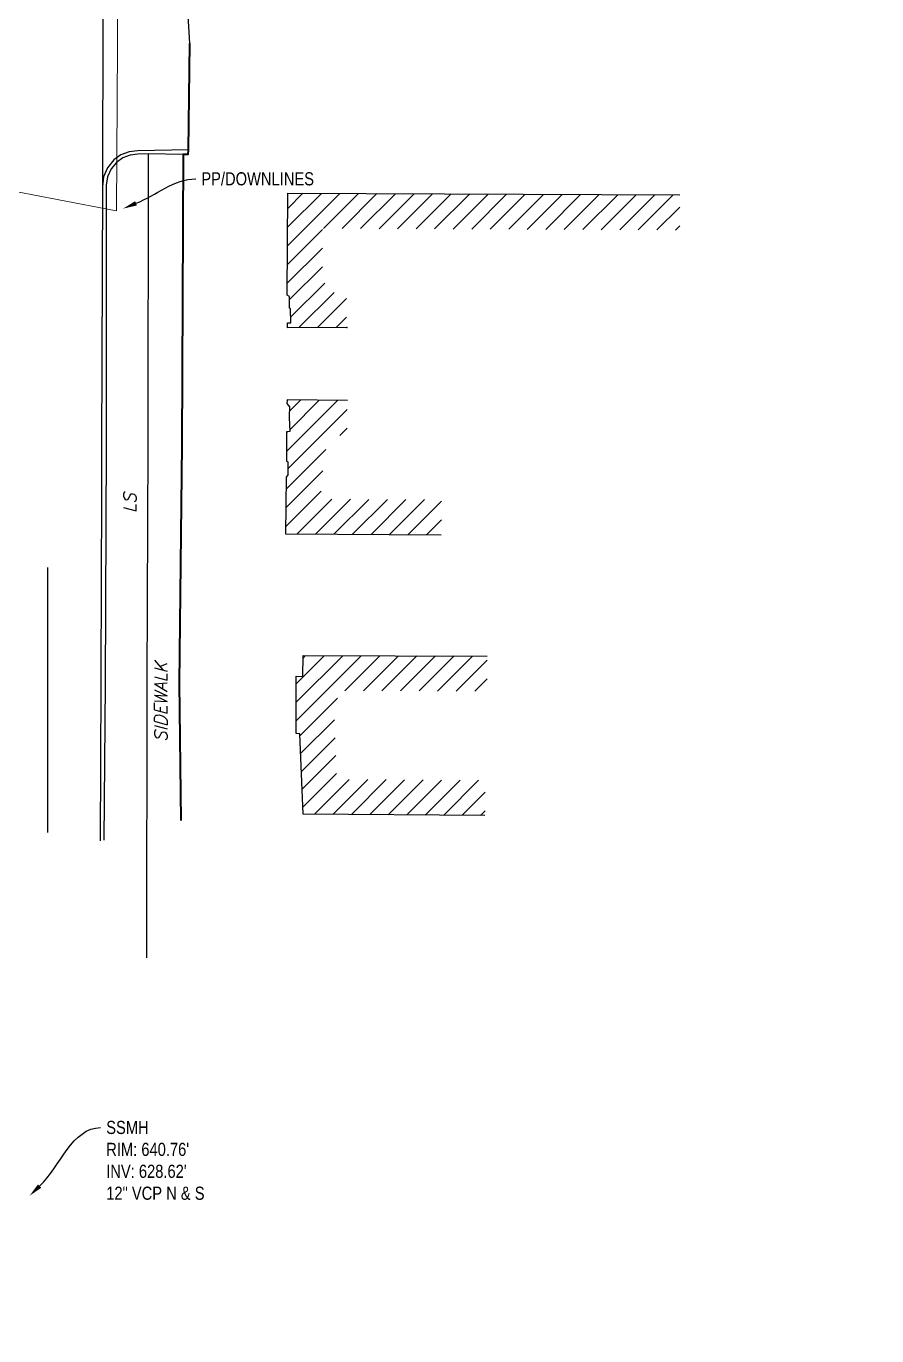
# Model space of a CAD drawing. Extents: x 6444009 to 6444699, y 1883547 to 1884303.
# Drawn here: x 6444387.9 to 6444509.2, y 1883558.3 to 1883745 of the extents above; entities that cross this region are included whole.
import ezdxf
from ezdxf import colors
from ezdxf.entities.mleader import LeaderData, LeaderLine
from ezdxf.lldxf.tags import DXFTag
from ezdxf.math import Vec2, Vec3

# ---------------------------------------------------------------- set-up
doc = ezdxf.new("R2010")
doc.units = 0
doc.header["$MEASUREMENT"] = 0
for name, color, linetype, lineweight in [('V-DETL-PATT-BLDG-', 253, 'Continuous', 13), ('VF-BLDG-LINE-', 253, 'Continuous', 25), ('VF-COMM-OVHD-LINE-', 253, 'OVERHEADCOMM', 15), ('VF-ELEC-OVHD-LINE-', 253, 'OVERHEADELECTRIC', 15), ('VF-ROAD-STRP-BIKE-LINE-', 253, 'Continuous', 25), ('VF-TOPO-CONC-EDGE-LINE-', 253, 'Continuous', 25), ('VF-TOPO-CONC-GTFL-LINE-', 253, 'Continuous', 25), ('VF-TOPO-CONC-SWLK-LINE-', 253, 'Continuous', 25), ('VF-TOPO-CONC-TBCB-LINE-', 253, 'Continuous', 25), ('VF-TOPO-CONC-TBWK-LINE-', 253, 'Continuous', 35), ('VF-TOPO-TEXT-', 253, 'Continuous', 25)]:
    doc.layers.add(name, color=color, linetype=linetype, lineweight=lineweight)
doc.styles.add('CG-Boundary', font='simplex.shx', dxfattribs={"oblique": 15, "height": 0.115})
doc.styles.add('NCS1-Anno', font='arial.ttf', dxfattribs={"width": 0.8, "height": 0.1})
doc.styles.get("Standard").update_dxf_attribs({"font": 'arial.ttf'})
tags = doc.linetypes.add('OVERHEADCOMM', pattern='A,1,-0.03,["OC",Standard,S=0.08,R=0,X=0,Y=-0.04],-0.16,1', length=2.19).pattern_tags.tags
tags[6] = DXFTag(74, 10)
tags = doc.linetypes.add('OVERHEADELECTRIC', pattern='A,1,-0.03,["OE",Standard,S=0.08,R=0,X=0,Y=-0.04],-0.16,1', length=2.19).pattern_tags.tags
tags[6] = DXFTag(74, 10)
pattern_1 = [(45, (0, 0), (-1.3258252147, 1.3258252147), [])]

msp = doc.modelspace()

# ---------------------------------------------------------------- hatches: boundary and pattern name
at = {"layer": 'V-DETL-PATT-BLDG-'}
h = msp.add_hatch(dxfattribs=at)
h.set_pattern_fill('ANSI31', color=256, scale=15)
h.set_pattern_definition(pattern_1)
h.paths.add_polyline_path([(6444481.09, 1883720.98), (6444425.22, 1883721.23), (6444425.14, 1883706.68), (6444425.48, 1883706.49), (6444425.48, 1883704.82), (6444425.59, 1883704.75), (6444425.64, 1883702.75), (6444425.16, 1883702.73), (6444425.19, 1883702.09), (6444433.59, 1883702.09), (6444433.59, 1883707.09), (6444430.53, 1883707.09), (6444430.52, 1883707.75), (6444430.48, 1883707.77), (6444430.48, 1883709.46), (6444430.15, 1883709.64), (6444430.19, 1883716.21), (6444481.09, 1883715.98)])
h = msp.add_hatch(dxfattribs=at)
h.set_pattern_fill('ANSI31', color=256, scale=15)
h.set_pattern_definition(pattern_1)
h.paths.add_polyline_path([(6444447.11, 1883677.54), (6444429.96, 1883677.62), (6444429.98, 1883679.13), (6444430.2, 1883679.44), (6444430.23, 1883682.66), (6444430.75, 1883682.7), (6444430.55, 1883686.71), (6444433.65, 1883686.68), (6444433.71, 1883691.68), (6444425.14, 1883691.78), (6444425.07, 1883691.27), (6444425.45, 1883690.79), (6444425.42, 1883689.35), (6444425.41, 1883689.24), (6444425.51, 1883687.27), (6444425.05, 1883687.23), (6444425.02, 1883683.04), (6444425.23, 1883682.96), (6444425.22, 1883681.06), (6444425, 1883680.76), (6444424.89, 1883672.65), (6444447.11, 1883672.54)])
h = msp.add_hatch(dxfattribs=at)
h.set_pattern_fill('ANSI31', color=256, scale=15)
h.set_pattern_definition(pattern_1)
h.paths.add_polyline_path([(6444453.63, 1883655.25), (6444427.4, 1883655.31), (6444427.36, 1883652.33), (6444426.4, 1883652.36), (6444426.43, 1883644.21), (6444426.93, 1883644.15), (6444427.41, 1883632.71), (6444453.37, 1883632.53), (6444453.37, 1883637.53), (6444432.21, 1883637.68), (6444431.81, 1883647.22), (6444432.27, 1883647.21), (6444432.32, 1883650.3), (6444453.63, 1883650.25)])

# ---------------------------------------------------------------- linework, layer by layer
at = {"layer": 'VF-BLDG-LINE-'}
for points in [[(6444433.59, 1883702.09), (6444425.19, 1883702.02), (6444425.16, 1883702.73), (6444425.64, 1883702.75), (6444425.59, 1883704.75), (6444425.48, 1883704.82), (6444425.48, 1883706.49), (6444425.14, 1883706.68), (6444425.22, 1883721.23), (6444481.11, 1883720.98)], [(6444433.71, 1883691.68), (6444425.14, 1883691.78), (6444425.07, 1883691.27), (6444425.45, 1883690.79), (6444425.42, 1883689.35), (6444425.41, 1883689.24), (6444425.51, 1883687.27), (6444425.05, 1883687.23), (6444425.02, 1883683.04), (6444425.23, 1883682.96), (6444425.22, 1883681.06), (6444425, 1883680.76), (6444424.89, 1883672.65), (6444447.09, 1883672.54)], [(6444453.33, 1883632.53), (6444427.41, 1883632.71), (6444426.93, 1883644.15), (6444426.43, 1883644.21), (6444426.4, 1883652.36), (6444427.36, 1883652.33), (6444427.4, 1883655.31), (6444453.63, 1883655.25)]]:
    msp.add_lwpolyline(points, dxfattribs=at)
msp.add_point((6444433.65, 1883702.07), dxfattribs=at)
at = {"layer": 'VF-COMM-OVHD-LINE-', "ltscale": 0.6}
msp.add_line((6444330.15, 1883732.27), (6444400.77, 1883718.72), dxfattribs=at)
at = {"layer": 'VF-ELEC-OVHD-LINE-', "ltscale": 0.6, "elevation": 642.49}
msp.add_lwpolyline([(6444400.78, 1883718.7), (6444401.51, 1883836.27), (6444430.71, 1883867.93)], dxfattribs=at)
at = {"layer": 'VF-ROAD-STRP-BIKE-LINE-'}
msp.add_lwpolyline([(6444390.95, 1883667.88), (6444390.95, 1883630.11)], dxfattribs=at)
at = {"layer": 'VF-TOPO-CONC-EDGE-LINE-'}
for points in [[(6444398.87, 1883752.62), (6444399.01, 1883751.13), (6444399.57, 1883749.75), (6444400.51, 1883748.59), (6444401.72, 1883747.76), (6444403.12, 1883747.31), (6444404.58, 1883747.27), (6444410.91, 1883747.35), (6444411.2, 1883742.55)], [(6444411, 1883727.41), (6444403.85, 1883727.27), (6444402.6, 1883727.14), (6444401.42, 1883726.69), (6444400.4, 1883725.97), (6444399.5, 1883724.87), (6444398.95, 1883723.57), (6444398.79, 1883722.16)]]:
    msp.add_lwpolyline(points, dxfattribs=at)
at = {"layer": 'VF-TOPO-CONC-GTFL-LINE-'}
msp.add_line((6444398.56, 1883651.24), (6444398.48, 1883628.91), dxfattribs=at)
for points in [[(6444398.98, 1883808.98, -0.000009), (6444398.91, 1883796.16, 0.000022)], [(6444398.87, 1883752.62, -0.000054), (6444398.81, 1883729.51, -0.00017), (6444398.79, 1883722.16), (6444398.67, 1883685.12, -0.000048), (6444398.64, 1883674.16, -0.000023), (6444398.56, 1883651.24)]]:
    msp.add_lwpolyline(points, format="xyb", dxfattribs=at)
at = {"layer": 'VF-TOPO-CONC-SWLK-LINE-'}
msp.add_line((6444405.11, 1883651.69), (6444405.06, 1883612.24), dxfattribs=at)
msp.add_lwpolyline([(6444405.33, 1883726.85), (6444405.27, 1883685.29), (6444405.11, 1883651.69)], dxfattribs=at)
at = {"layer": 'VF-TOPO-CONC-TBCB-LINE-'}
msp.add_line((6444399.17, 1883651.2), (6444398.98, 1883629.02), dxfattribs=at)
msp.add_lwpolyline([(6444410.28, 1883726.76), (6444405.33, 1883726.85), (6444403.83, 1883726.8), (6444402.73, 1883726.67), (6444401.69, 1883726.27), (6444400.79, 1883725.62), (6444400.02, 1883724.69), (6444399.52, 1883723.58), (6444399.34, 1883722.38), (6444399.32, 1883685.2), (6444399.17, 1883651.2)], dxfattribs=at)
at = {"layer": 'VF-TOPO-CONC-TBWK-LINE-'}
msp.add_line((6444409.75, 1883651.39), (6444409.98, 1883631.81), dxfattribs=at)
msp.add_lwpolyline([(6444411.2, 1883742.55), (6444411, 1883727.41), (6444410.95, 1883726.74), (6444410.28, 1883726.76), (6444410.11, 1883685.35), (6444409.75, 1883651.39)], dxfattribs=at)

# ---------------------------------------------------------------- texts
at = {"layer": 'VF-TOPO-TEXT-', "char_height": 1.8, "width": 85.5634, "attachment_point": 1, "rotation": 90, "style": 'CG-Boundary'}
for s, insert in [('LS', (6444401.79, 1883675.63)), ('SIDEWALK', (6444406.21, 1883643))]:
    msp.add_mtext(s, dxfattribs=dict(at, insert=insert))

# ---------------------------------------------------------------- leaders
at = {"layer": 'VF-TOPO-TEXT-'}
ml = msp.add_multileader_mtext('Standard', dxfattribs=at)
ml.set_content('PP/DOWNLINES', color=256, style='NCS1-Anno')
ml.set_leader_properties()
ml.build(insert=Vec2(0, 0))
ml.multileader.update_dxf_attribs({"leader_type": 2, "dogleg_length": 0.1, "arrow_head_size": 2, "scale": 20})
ctx = ml.context
ctx.base_point, ctx.scale, ctx.char_height, ctx.arrow_head_size, ctx.landing_gap_size, ctx.plane_origin = Vec3(6444412.09, 1883723.27, 643.57), 20, 1.875, 2, 0.8, Vec3(6444400.77, 1883718.72, 643.57)
notes = []
notes.append((ctx, [(0, (1, 1, 0), (6444410.09, 1883723.27, 643.57), (1, 0), 2, [(0, [(6444401.73, 1883719.03, 643.57)], 0, [])])]))
ctx.mtext.insert, ctx.mtext.flow_direction = Vec3(6444412.89, 1883724.22, 643.57), 5
ml = msp.add_multileader_mtext('Standard', dxfattribs=at)
ml.set_content('SSMH\\PRIM: 640.76\'\\PINV: 628.62\'\\P12" VCP N & S', color=256, style='NCS1-Anno')
ml.set_leader_properties()
ml.build(insert=Vec2(0, 0))
ml.multileader.update_dxf_attribs({"leader_type": 2, "dogleg_length": 0.1, "arrow_head_size": 2, "scale": 20})
ctx = ml.context
ctx.base_point, ctx.scale, ctx.char_height, ctx.arrow_head_size, ctx.landing_gap_size, ctx.plane_origin = Vec3(6444398.53, 1883588.03, 640.76), 20, 1.875, 2, 0.8, Vec3(6444387.39, 1883577.3, 640.76)
notes.append((ctx, [(0, (1, 1, 0), (6444396.53, 1883588.03, 640.76), (1, 0), 2, [(0, [(6444388.39, 1883578.3, 640.76)], 0, [])])]))
ctx.mtext.insert, ctx.mtext.flow_direction = Vec3(6444399.33, 1883588.99, 640.76), 5
for ctx, leaders in notes:
    for number, flags, end, landing, length, lines in leaders:
        leader = LeaderData()
        leader.index, (leader.has_last_leader_line, leader.has_dogleg_vector, leader.attachment_direction) = number, flags
        leader.last_leader_point, leader.dogleg_vector, leader.dogleg_length = Vec3(end), Vec3(landing), length
        for number, points, colour, breaks in lines:
            line = LeaderLine()
            line.index, line.vertices, line.color, line.breaks = number, Vec3.list(points), colors.encode_raw_color(colour), breaks
            leader.lines.append(line)
        ctx.leaders.append(leader)

doc.saveas('drawing.dxf')
